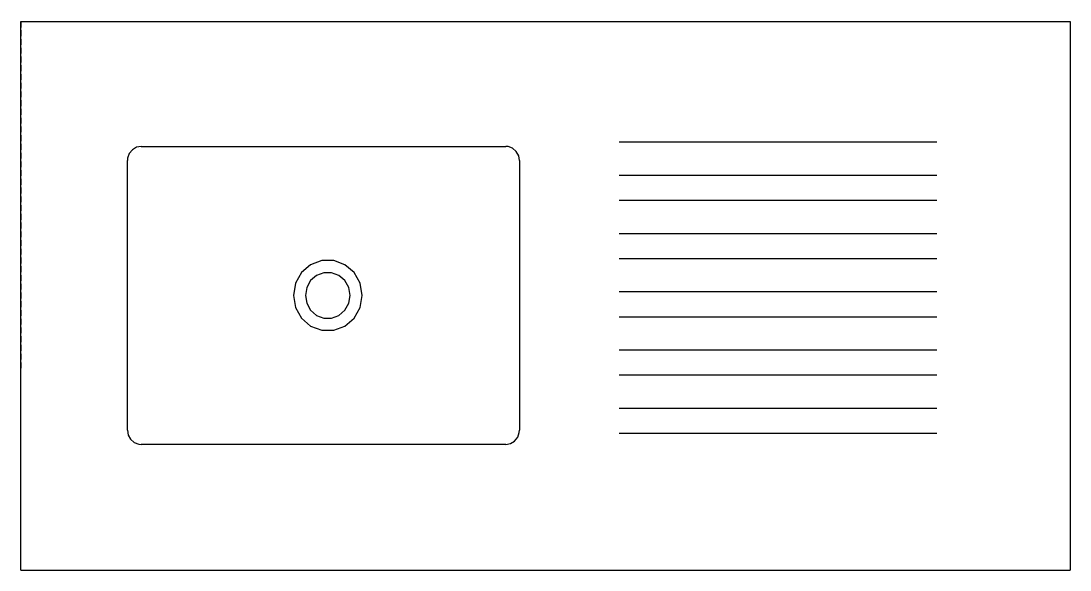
# Model space of a CAD drawing. Extents: x 13350 to 14250, y 12429 to 12901.
import ezdxf

# ---------------------------------------------------------------- set-up
doc = ezdxf.new("R2010")
doc.units = 0
doc.header["$MEASUREMENT"] = 0
doc.linetypes.add('HIDDEN', pattern=[7.5, 5, -2.5])
doc.layers.get('0').update_dxf_attribs({"linetype": 'CONTINUOUS'})
doc.layers.add('TOTHER', color=7, linetype='CONTINUOUS')

msp = doc.modelspace()

# ---------------------------------------------------------------- linework, layer by layer
at = {"color": 2}
for p, q in [((13453.14, 12792.86), (13765.93, 12792.86)), ((13441.34, 12549.39), (13441.34, 12780.69)), ((13777.73, 12780.69), (13777.73, 12549.39)), ((13765.93, 12537.21), (13453.14, 12537.21))]:
    msp.add_line(p, q, dxfattribs=at)
at = {"color": 5}
for p, q in [((13863.31, 12796.74), (14135.65, 12796.74)), ((13863.31, 12768.28), (14135.65, 12768.28)), ((13863.31, 12746.74), (14135.65, 12746.74)), ((13863.31, 12718.28), (14135.65, 12718.28)), ((13863.31, 12696.74), (14135.65, 12696.74)), ((13863.31, 12668.28), (14135.65, 12668.28)), ((13863.31, 12646.74), (14135.65, 12646.74)), ((13863.31, 12618.28), (14135.65, 12618.28)), ((13863.31, 12596.74), (14135.65, 12596.74)), ((13863.31, 12568.28), (14135.65, 12568.28)), ((13863.31, 12546.74), (14135.65, 12546.74))]:
    msp.add_line(p, q, dxfattribs=at)
at = {"color": 2}
for points in [[(13453.14, 12792.86), (13449.1, 12792.13), (13445.55, 12790.02), (13442.92, 12786.78), (13441.52, 12782.8), (13441.34, 12780.69)], [(13777.73, 12780.69), (13777.02, 12784.85), (13774.97, 12788.52), (13771.83, 12791.23), (13767.98, 12792.68), (13765.93, 12792.86)], [(13441.34, 12549.39), (13442.05, 12545.22), (13444.1, 12541.56), (13447.24, 12538.84), (13451.09, 12537.4), (13453.14, 12537.21)], [(13765.93, 12537.21), (13769.96, 12537.95), (13773.51, 12540.06), (13776.15, 12543.3), (13777.55, 12547.27), (13777.73, 12549.39)]]:
    msp.add_lwpolyline(points, dxfattribs=at)
at = {"color": 5}
for points in [[(13583.7, 12665.04), (13585.48, 12654.63), (13590.6, 12645.48), (13598.45, 12638.68), (13608.08, 12635.07), (13618.33, 12635.07), (13627.96, 12638.68), (13635.81, 12645.48), (13640.94, 12654.63), (13642.72, 12665.04), (13640.94, 12675.45), (13635.81, 12684.6), (13627.96, 12691.4), (13618.33, 12695.01), (13608.08, 12695.01), (13598.45, 12691.4), (13590.6, 12684.6), (13585.48, 12675.45), (13583.7, 12665.04)], [(13594.03, 12665.04), (13595.19, 12658.27), (13598.52, 12652.32), (13603.62, 12647.91), (13609.88, 12645.56), (13616.54, 12645.56), (13622.8, 12647.91), (13627.9, 12652.32), (13631.23, 12658.27), (13632.39, 12665.04), (13631.23, 12671.8), (13627.9, 12677.75), (13622.8, 12682.17), (13616.54, 12684.52), (13609.88, 12684.52), (13603.62, 12682.17), (13598.52, 12677.75), (13595.19, 12671.8), (13594.03, 12665.04)]]:
    msp.add_lwpolyline(points, dxfattribs=at)
at = {"layer": 'TOTHER', "color": 2, "linetype": 'CONTINUOUS'}
for p, q in [((13350, 12900), (14250, 12900)), ((13350, 12429.39), (13350, 12900)), ((14250, 12900), (14250, 12429.39)), ((13350, 12429.39), (14250, 12429.39))]:
    msp.add_line(p, q, dxfattribs=at)
at = {"layer": 'TOTHER', "color": 2, "linetype": 'HIDDEN'}
msp.add_line((13350, 12900), (13350, 12600), dxfattribs=at)

# ---------------------------------------------------------------- texts
at = {"width": 0.8, "flags": 9}
for tag, s in [('YSIZE', '470'), ('XSIZE', '900')]:
    msp.add_attdef(tag, (13800, 12900), s, height=0.5, dxfattribs=at)

doc.saveas('drawing.dxf')
